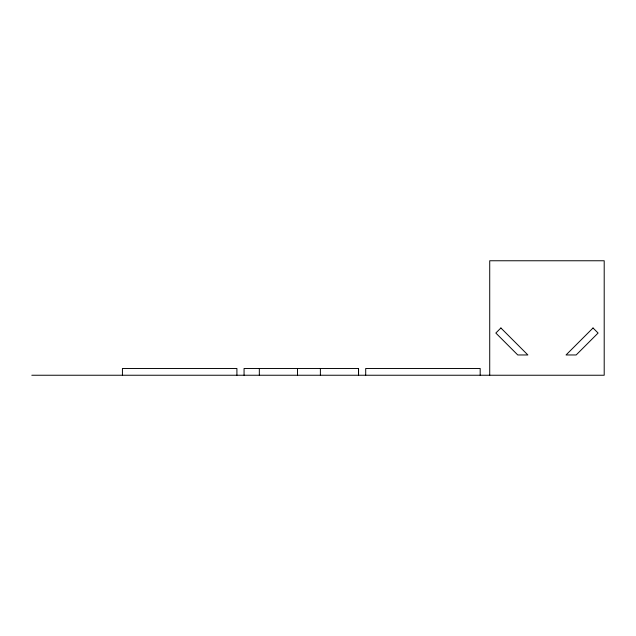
<?xml version="1.0" encoding="UTF-8"?>
<svg xmlns="http://www.w3.org/2000/svg" width="636" height="636" viewBox="0 0 636 636"><rect width="100%" height="100%" fill="white"/><g stroke="black" fill="none" stroke-linecap="round" stroke-linejoin="round"><path stroke-width="0.95" d="M320.385 375.24L320.385 368.483M358.545 368.483L358.545 375.24L358.545 368.475L244.065 368.475L244.065 375.24M31.8 375.24L604.2 375.24L604.2 260.76L489.72 260.76L489.72 375.24M480.18 375.24L480.18 368.475L365.7 368.475L365.7 375.24M297.489 368.483L297.489 375.24M259.329 368.483L259.329 375.24M236.91 375.24L236.91 368.475L122.43 368.475L122.43 375.24M500.898 327.985L495.834 333.041L517.76 354.968L527.88 354.968L500.898 327.985M593.022 327.985L566.04 354.968L576.16 354.968L598.086 333.041L593.022 327.985"/></g></svg>
